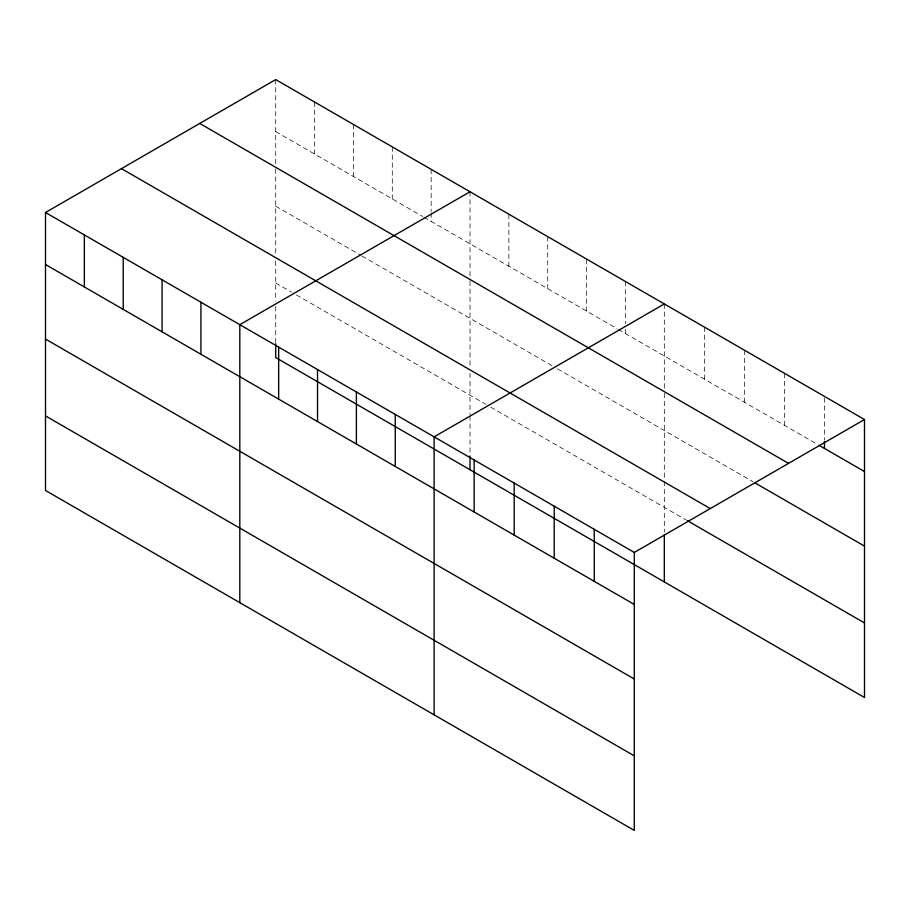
<?xml version="1.0" encoding="UTF-8"?>
<svg xmlns="http://www.w3.org/2000/svg" width="910" height="910" viewBox="0 0 910 910"><rect width="100%" height="100%" fill="white"/><g stroke="black" fill="none" stroke-linecap="round" stroke-linejoin="round"><path stroke-width="0.68" stroke-dasharray="4.55 3.41" d="M275.707 131.609L422.649 216.444M423.855 217.149L616.946 328.624M618.163 329.329L818.397 444.933M275.707 206.172L360.713 255.255M361.93 255.96L552.586 366.036M557.443 368.834L752.877 481.674M275.707 282.999L291.496 292.121M296.353 294.92L485.792 404.29M490.649 407.1L686.151 519.974M824.46 397.818L824.46 439.996M784.42 373.293L784.42 425.323M744.38 350.179L744.38 402.197M704.351 327.065L704.351 379.083M664.311 303.951L664.311 390.492M664.311 393.257L664.311 479.923M664.311 481.299L664.311 532.213M625.443 281.508L625.443 323.698M625.443 329.318L625.443 333.538M586.586 259.077L586.586 311.095M547.729 236.645L547.729 288.663M508.872 214.203L508.872 266.232M470.004 191.771L470.004 276.936M470.004 281.076L470.004 367.742M470.004 373.236L470.004 414.516M470.004 415.893L470.004 454.556M431.147 169.328L431.147 211.518M431.147 212.917L431.147 221.357M392.29 146.897L392.29 198.915M353.421 124.465L353.421 176.483M314.564 102.022L314.564 154.052M275.707 79.591L275.707 164.755M275.707 168.896L275.707 255.562M275.707 261.056L275.707 300.948M275.707 306.477L275.707 342.376"/><path stroke-width="1.36" d="M45.5 212.496L634.293 552.438L634.293 830.409L45.5 490.479L45.5 212.496L275.707 79.591L864.5 419.521L864.5 697.504L275.707 357.562L275.707 343.752M470.004 191.771L239.808 324.677L239.808 602.647M664.311 303.951L434.104 436.857L434.104 714.828M634.293 552.438L864.5 419.521M819.614 445.627L864.5 471.551M199.734 123.453L788.538 463.383M755.3 483.073L864.5 546.114M121.462 168.634L710.266 508.576M687.357 520.668L864.5 622.94M45.5 264.514L634.293 604.456M45.5 339.089L634.293 679.019M45.5 415.904L634.293 755.846M824.46 441.407L824.46 448.437M664.311 534.978L664.311 581.922M594.253 529.313L594.253 581.342M554.224 506.199L554.224 558.228M514.184 483.085L514.184 535.114M474.144 459.971L474.144 511.989M470.004 455.933L470.004 469.742M395.247 414.414L395.247 466.443M356.39 391.983L356.39 444.012M317.522 369.551L317.522 421.569M278.665 347.108L278.665 399.137M200.939 302.234L200.939 354.263M162.082 279.802L162.082 331.832M123.225 257.371L123.225 309.389M84.357 234.928L84.357 286.957"/></g></svg>
